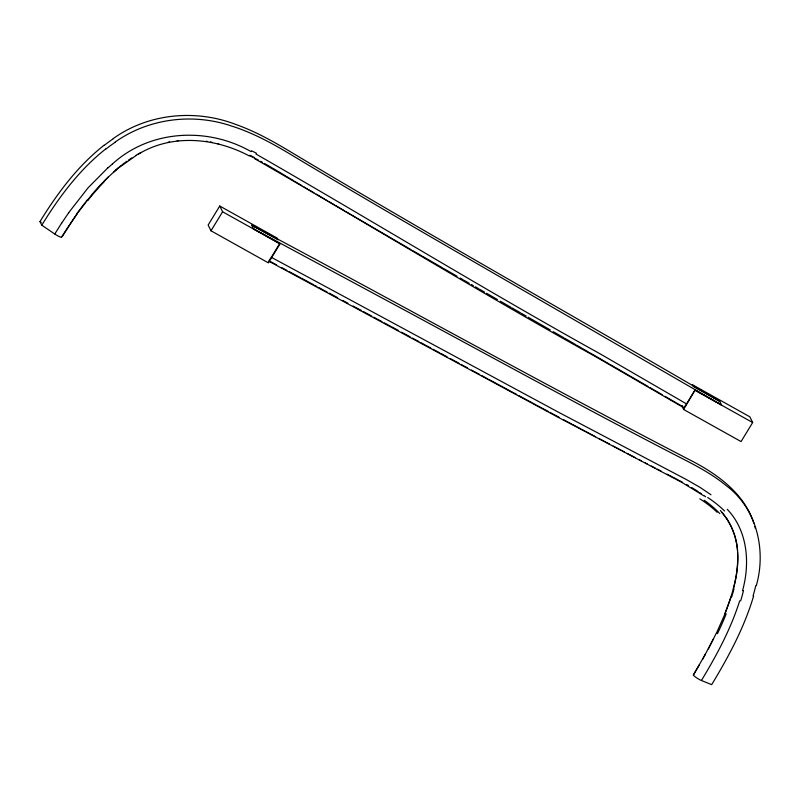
<?xml version="1.0" encoding="UTF-8"?>
<svg xmlns="http://www.w3.org/2000/svg" width="800" height="800" viewBox="0 0 800 800"><rect width="100%" height="100%" fill="white"/><g stroke="black" fill="none" stroke-linecap="round" stroke-linejoin="round"><path stroke-width="1.2" d="M756.3 585.7C766.46 550.04 756.77 508.27 726.15 485.58C710.39 472.58 691.93 463.57 673.88 454.28C582.16 406.8 491.65 357.03 400.74 308.03L253.5 228.83L251.72 225.23C399.03 303.59 544.75 384.95 693 461.55C718.69 475.06 744.53 494.25 753.78 523.06M742.53 590.68C750.23 563.26 747.73 530.76 727.26 509.32M733.35 589.08C738.13 571.48 739.98 552.4 734.41 534.77M753.63 595.96C744.3 627.47 728.62 656.65 711.68 684.64L701.41 680.51A5.64 0.86 32.2 0 1 696.54 677.77A5.64 0.86 32.2 0 1 693.36 675.03L699.44 664.63M739.68 600.87C730.8 629.04 716.71 655.22 701.47 680.4M731.06 596.97L724.52 615L716.48 633.04M724.89 613.74C732.63 594.15 738.83 573.18 737.55 551.89M716.16 633.42L708.39 648.9M713.58 638.66L702.58 659.4M705.32 654.29L693.36 675.03M251.72 225.23L278.02 239.8L277.17 238.1L219.75 206.02L208.14 225.05L210.99 230.79L268.41 262.87L280.02 243.84L253.5 228.83M210.99 230.79L222.6 211.77L219.75 206.02M269.21 260.09A5.64 1.34 -60.8 0 0 271.32 257.3L279.8 243.39M683.36 407.45A5.64 1.34 -60.8 0 0 686.55 403.93L695.03 390.02L721.51 404.94L719.73 401.34C577.91 318.35 434.55 238.01 293.55 153.63C275.01 142.41 256.05 131.58 235.55 124.36C195.54 109.02 148.3 113.36 113.2 138.6M719.73 401.34L693.25 386.42L692.41 384.72L749.82 416.8L752.67 422.54L741.06 441.57L683.64 409.49L695.03 390.02M61.64 237.3A5.64 0.9 30.6 0 1 54.75 234.02L41.79 225.18L40 221.58C57.4 193.21 77.73 165.97 104.07 145.25M41.79 225.18C59.18 196.81 79.52 169.56 105.85 148.85M54.82 233.92L61.58 223.19M68.68 212.69L88.07 187.81L107.81 167.89M77.01 213.53L84.88 202.95M86.04 201.47L87.2 199.99M92.78 193.45L77.12 213.59L61.69 236.82M93.35 192.79L99.15 186.27M99.74 185.63L108.46 176.81M115.87 169.86L121.3 165.42M118.2 168.17L136.15 155.49M112.41 163.99C149.98 129.61 207.69 126.76 251.1 151.61M122.08 164.8L124.47 163M125.27 162.41L126.89 161.25M128.51 160.1L131.8 157.9M114.99 142.2C148.41 118.31 192.96 112.81 231.62 126.05C251.35 132.27 269.74 141.99 287.47 152.52C342.09 185.35 397.15 217.45 452.33 249.34L721.51 404.94M135.99 155.3L141.12 152.4M137.83 154.51C171.77 133.43 215.4 137.8 249.48 156.05M168.13 142.25L169.62 141.93M177.14 140.68L178.65 140.5M206.17 141.22L207.59 141.45M210.41 141.96L211.83 142.25M217.37 143.52L218.75 143.88M250.72 156.2L252.69 157.18M256 154.05C370.99 220.01 484.03 289.5 600.01 353.78L686.55 403.93M254.18 158.4C368.51 224.09 480.99 293.12 596.35 357.07L682.93 407.25L681.68 406.01M670.18 475.78L672.24 476.84M667.08 474.19L669.15 475.25M661.19 471.16L657.25 469.12M254.65 158.18L258.55 160.22M655.27 468.1L651.3 466.04M673.27 477.37L675.3 478.43M639.35 459.8L641.35 460.85M645.34 462.93L647.33 463.97M627.08 453.37L628.92 454.33M629.84 454.81L635.34 457.7M613.22 446.07L621.55 450.46M676.32 478.96L678.33 480.03M622.47 450.94L624.32 451.91M599.28 438.69L604.87 441.65M605.8 442.14L609.51 444.11M586.34 431.82L589.97 433.75M590.88 434.23L592.75 435.23M593.68 435.72L595.55 436.71M572.68 424.54L576.33 426.49M577.24 426.97L580.88 428.91M581.79 429.4L585.43 431.34M271.32 257.3L558.1 412.02L686.43 479.57L699.98 487.35L711.01 494.78M270.03 261.34L273.63 263.26M679.33 480.56L682.31 482.16M268.58 261.09L558.91 417.71L681.54 482.21L703.71 495.76M558.99 417.22L549.84 412.31M563.56 419.66L567.21 421.62M568.12 422.1L571.77 424.05M274.52 263.74L276.59 264.85M281.75 267.62L286.91 270.39M288.98 271.5L300.34 277.61M301.38 278.16L313.78 284.83M314.81 285.38L316.88 286.5M318.94 287.61L327.21 292.06M532.42 402.95L536.09 404.93M537.01 405.42L548.01 411.33M329.28 293.17L337.55 297.63M342.72 300.42L347.89 303.21M353.06 306L355.13 307.11M356.17 307.67L361.34 310.46M363.41 311.58L371.68 316.05M373.75 317.17L382.03 321.64M384.2 322.81L390.71 326.33M488.94 379.48L503.34 387.27M504.37 387.82L510.54 391.15M511.56 391.71L516.7 394.48M518.65 395.53L531.5 402.46M391.79 326.92L398.3 330.43M401.55 332.19L410.23 336.89M412.39 338.06L418.9 341.58M421.07 342.76L430.83 348.04M433 349.21L439.5 352.73M440.59 353.32L447.09 356.84M450.34 358.6L459.02 363.3M461.13 364.44L467.31 367.79M471.43 370.02L473.49 371.13M474.52 371.69L479.67 374.47M481.73 375.59L487.91 378.93M260.5 161.27L262.44 162.33M695.25 390.47L752.67 422.54M222.6 211.77L280.02 243.84M264.37 163.41L268.52 165.76M686.7 484.6L688.38 485.56M577.02 345.39L581.75 348.12M582.69 348.67L588.37 351.94M589.31 352.49L609.18 363.97M443.88 268.64L457.09 276.27M460.14 278.03L463.19 279.79M464.2 280.37L469.28 283.3M471.31 284.47L473.34 285.64M475.37 286.81L478.42 288.57M479.43 289.15L484.51 292.08M486.54 293.25L497.43 299.52M500.31 301.18L510.88 307.27M511.84 307.82L520.48 312.8M521.44 313.35L526.24 316.12M528.16 317.22L550.25 329.95M553.13 331.61L563.69 337.7M564.65 338.25L576.07 344.84M269.25 166.18L272.19 167.89M647.99 386.45L636.63 379.86M615.81 367.8L635.68 379.31M610.13 364.52L614.86 367.25M409.33 248.65L411.15 249.71M412.98 250.77L422.09 256.04M423 256.57L442.86 268.06M675.47 402.39L665.05 396.34M676.36 402.91L680.8 405.49M649.89 387.54L654.62 390.29M655.57 390.84L662.2 394.69M398.38 242.3L357.05 218.18M399.3 242.83L408.42 248.12M351.38 214.85L356.11 217.62M345.71 211.52L350.44 214.3M344.76 210.96L335.3 205.39M272.93 168.32L281.74 173.57M327.71 200.92L316.18 194.1M328.66 201.48L334.35 204.83M308.5 189.55L309.6 190.2M310.7 190.85L313.99 192.8M304.11 186.94L305.21 187.6M306.31 188.25L307.4 188.9M297.75 183.16L294.79 181.39M298.74 183.74L301.92 185.64M293.81 180.81L290.85 179.04M289.86 178.45L286.9 176.67M282.47 174.01L285.92 176.08M691.69 487.51L698.1 491.52M699.66 492.56L701.19 493.6M40 221.58L41.17 222.39M704.19 495.73L705.65 496.82M720.4 510.5L726.37 518.16M722.13 512.33L727.01 519.12M726.59 518.37L731.27 526.69L734.39 534.51M727.21 519.33C733.16 528.73 736.75 539.58 737.59 550.67M681.74 405.67L683.64 409.49M754.87 526.6L755.36 528.4M755.74 585.77A177.64 121.56 -48.5 0 1 753.05 596M699.84 498.85A139.34 99.05 -6.2 0 1 717.17 512.31M733.96 589.03A166.22 114.64 -48.7 0 1 731.67 596.95M707.71 497.5A147.97 108.6 -8.7 0 1 724.53 510.95M743.49 590.59A169.97 120.33 -47.8 0 1 740.66 600.86M704.17 500.24A132.7 97.36 -8.7 0 1 719.84 513.61M726.2 613.85A242.34 164.31 -49.9 0 1 717.43 633.67M105.96 149.01A177.64 166.21 -87.1 0 1 115.07 142.35M104.17 145.41A177.64 166.21 -87.1 0 1 113.29 138.75M62.55 236.14A381.84 353.36 -81.3 0 1 77.27 213.73M61.64 223.23A362.49 334.64 -80.9 0 1 68.73 212.73M107.84 167.94A181.25 170.57 -87.1 0 1 112.44 164.03M251.46 150.76A208.37 164.81 31.1 0 1 256.38 153.21M113.76 172.01A175.93 164.51 -85 0 1 118.22 168.2M249.8 155.25A194.43 149.68 31.4 0 1 254.54 157.6M682.52 406.38A5.64 1.34 -60.8 0 1 682.49 405.99M87.79 200.52A244.63 227.37 -82.2 0 1 104.51 181.4M104.27 181.13A197.07 184.43 -84.3 0 1 116.04 170.07"/></g></svg>
